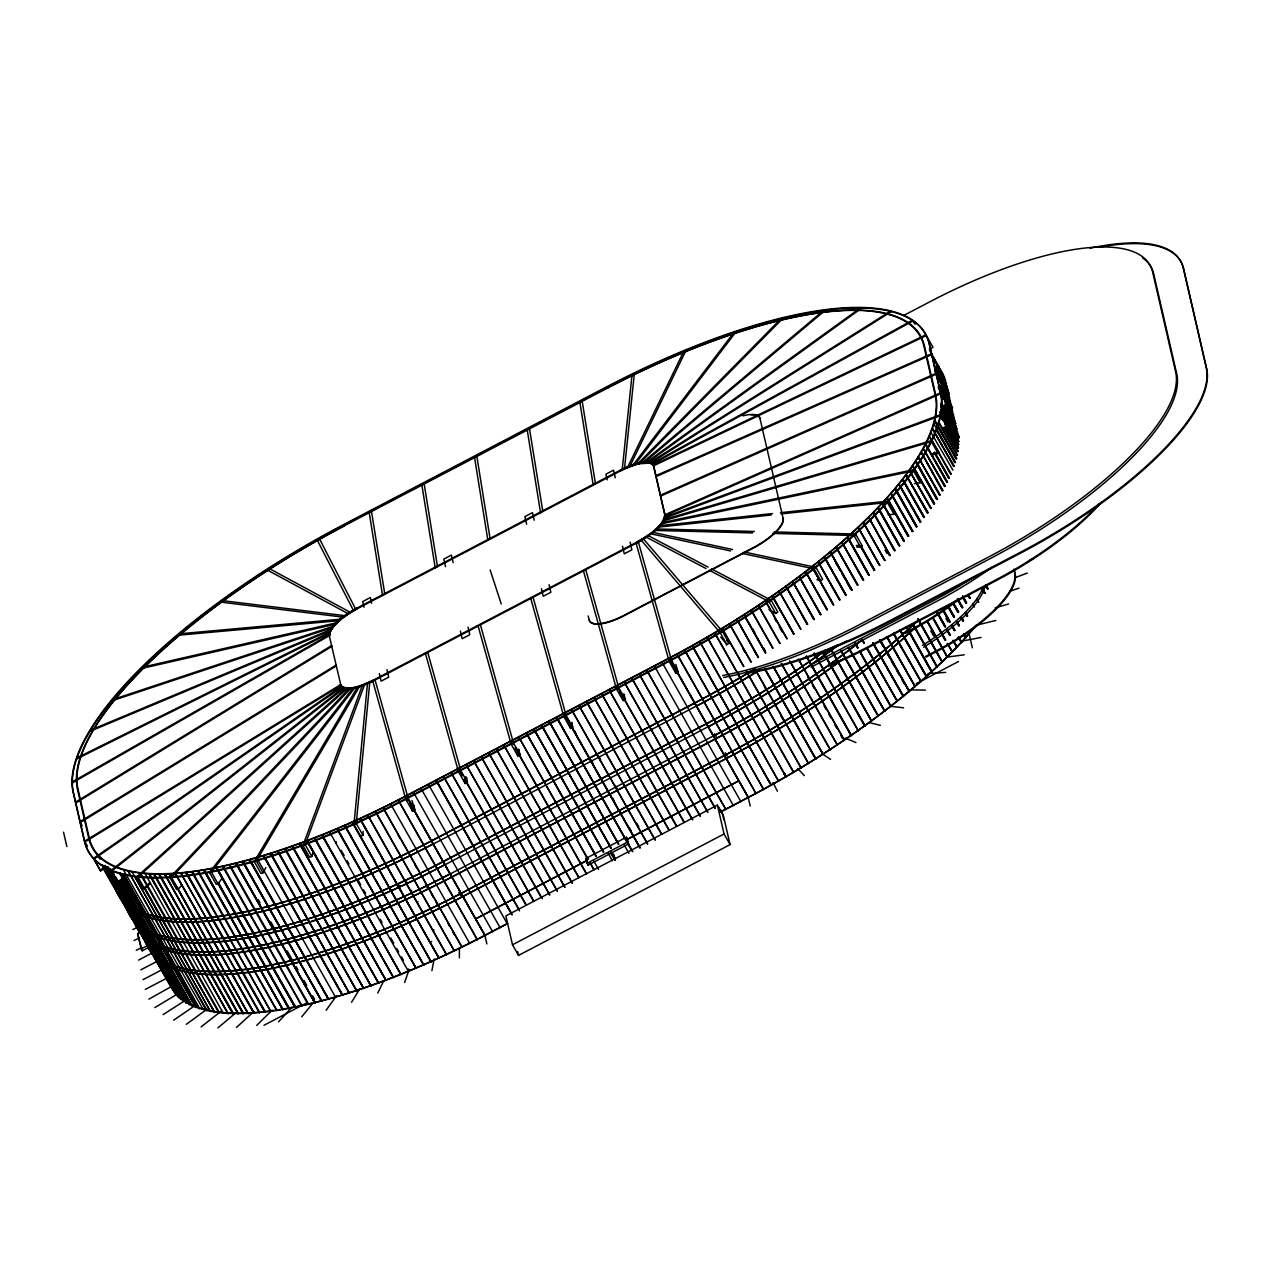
<?xml version="1.0" encoding="UTF-8"?>
<svg xmlns="http://www.w3.org/2000/svg" width="1271" height="1271" viewBox="0 0 1271 1271"><rect width="100%" height="100%" fill="white"/><g stroke="black" fill="none" stroke-linecap="round" stroke-linejoin="round"><path stroke-width="1.5" d="M459.387 957.826L459.387 948.087M375.263 811.486L454.398 951.058L375.533 811.359M360.646 836.286L362.934 835.269L363.156 831.329M356.245 823.449L369.75 682.686L367.462 683.719L353.958 824.466L356.245 823.449L362.934 835.269M367.605 815.124L446.455 954.823M359.9 818.953L439.035 958.255L360.201 818.54M431.902 970.71L434.11 959.033M940.651 415.633L940.858 414.568L665.162 516.9L664.971 517.964L940.651 415.633L947.34 427.453L941.684 429.328M947.34 427.453L940.858 414.568M352.242 822.401L431.123 961.829L352.56 822.003M344.616 825.769L423.736 965.086L344.87 825.657M934.582 421.098L956.666 458.577M935.234 420.701L956.634 458.688M336.99 829.042L416.125 968.359L337.339 828.628M934.201 424.419L955.585 462.406M302.927 845.437L305.151 844.611L364.459 684.958L362.251 685.784L302.927 845.437L309.616 857.258L311.824 856.432L313.031 852.682M329.523 831.901L408.404 971.314M335.957 842.88L336.354 841.736M407.959 970.138L408.356 968.995M404.639 982.467L409.167 969.423M953.727 466.473L932.342 428.47L954.346 466.219M321.865 835.285L401.001 974.603L322.119 835.174M930.912 432.347L952.916 470.095M314.35 838.256L393.486 977.574L314.747 837.827M306.899 841.116L386.019 980.434L307.296 840.687M377.773 993.032L383.763 980.704M932.04 440.401L664.431 519.489L663.843 520.713L931.436 441.625L932.04 440.401L938.729 452.222L938.125 453.445L932.374 454.939M299.479 843.865L378.599 983.198L299.892 843.436M946.816 482.424L925.463 444.421L947.499 482.074M254.264 861.579L256.345 860.975L359.391 686.737L357.31 687.341L254.264 861.579L260.952 873.399L263.033 872.796L265.846 867.553M292.123 846.518L371.005 985.931L292.552 846.073M945.211 486.38L923.254 448.599L945.274 486.253M284.831 849.044L363.697 988.473L285.069 848.964M942.875 490.495L921.459 452.635L942.796 490.638M351.543 1002.326L359.757 988.806M277.586 851.475L356.706 990.824L277.825 851.395M939.603 495.15L918.266 457.131L940.19 494.959M270.437 853.794L349.318 993.207L270.914 853.349M936.806 499.519L915.485 461.5L936.902 499.376M937.505 499.185L916.073 461.309L937.41 499.328M263.351 855.987L342.455 995.336L263.828 855.542M933.835 503.936L912.514 465.933L934.535 503.618M221.488 879.024L218.04 883.838L216.149 884.203L209.461 872.383L352.798 688.342L354.673 687.976L211.351 872.017L209.461 872.383M256.615 857.687L335.496 997.1M326.123 1010.254L336.481 995.86M930.69 508.416L909.369 470.413L931.262 508.257M913.515 470.874L914.485 469.523L662.795 522.429L653.739 531.882L637.264 542.685A34.539 11.407 -29.5 0 0 665.067 515.184L664.526 519.219L661.826 523.779L913.515 470.874L920.204 482.694L914.373 483.695M920.204 482.694L921.173 481.344M249.418 860.022L328.538 999.371L249.942 859.577M242.586 861.865L321.706 1001.23L243.111 861.42M923.842 517.535L902.537 479.517L923.953 517.392M903.093 479.374L924.398 517.392L902.41 479.675M235.866 863.581L314.954 1002.946L236.39 863.136M920.14 522.174L898.851 484.156L920.824 521.888M301.735 1016.784L314.302 1001.484M229.225 865.186L308.106 1004.598M916.28 526.845L894.991 488.827L916.407 526.687M916.963 526.559L895.531 488.7L916.82 526.718M222.695 866.647L301.783 1006.028M912.244 531.564L890.955 493.545L912.912 531.294M169.869 877.546L171.506 877.435L350.462 688.66L348.842 688.755L169.869 877.546L176.558 889.366L178.178 889.255L182.103 884.807M216.261 867.998L295.142 1007.426L216.833 867.569M888.556 501.886L886.745 498.296L908.177 536.155M908.701 536.044L887.285 498.184L908.558 536.203M963.545 634.42L965.483 637.867L963.688 634.261M964.212 634.165L966.024 637.756L964.069 634.324M278.524 1021.852L291.933 1007.252M781.077 513.913L887.412 502.474L888.715 501.044L780.426 512.69M888.159 514.691L894.101 514.294L895.404 512.864M211.351 872.017L288.835 1008.65L218.326 882.567M903.665 541.096L882.376 503.078L904.332 540.842M958.191 637.486L961.782 642.395L958.858 637.232M203.757 870.333L282.845 1009.714L204.345 869.888M899.121 545.91L877.848 507.892L899.28 545.752M899.789 545.672L878.356 507.796L899.63 545.831M952.678 640.584L957.238 647.225L954.314 642.062M197.688 871.302L276.76 1010.683M873.654 512.658L895.086 550.518M947.165 643.539L952.535 652.071L947.673 643.46M191.746 872.144L270.818 1011.541L192.35 871.715M256.71 1025.411L272.137 1010.143M890.224 555.395L868.792 517.535L890.05 555.554M926.734 620.868L947.181 657.012M947.022 657.171L942.812 648.337M136.696 876.895L138.015 877.054L346.888 688.723L345.569 688.58L136.696 876.895L143.385 888.715L149.088 883.202M150.407 883.345L144.703 888.874L143.385 888.715M185.916 872.859L264.988 1012.256L186.106 872.843M884.568 560.511L863.311 522.476L885.045 560.447M942.018 662.064L918.647 620.756M180.673 873.05L259.729 1012.447M180.863 873.034L259.3 1012.86M879.405 565.42L858.147 527.386L879.866 565.373M936.854 666.973L912.514 623.934M253.755 1013.321L175.319 873.495L254.2 1012.908M852.857 532.295L855.256 535.711M906.239 627.127L931.548 671.882L906.414 626.968M906.858 626.937L932.008 671.851L906.684 627.096M236.438 1027.445L253.946 1011.525M772.53 533.423L853.921 535.472L855.542 533.995L862.231 545.815L860.61 547.293L856.654 547.023M171.235 877.689L169.742 873.828M174.143 882.852L248.163 1013.67L177.527 887.603M868.649 575.255L847.407 537.22L868.824 575.096M869.269 575.08L847.852 537.204L869.094 575.239M899.804 630.337L926.734 676.633L900.44 630.146M243.063 1013.861L164.658 874.035L243.539 1013.448M863.057 580.196L841.815 542.161L863.486 580.18M842.069 542.32L863.676 580.021M893.243 633.546L921.125 681.574L893.863 633.371M237.947 1013.94L159.383 874.098L238.44 1013.527M857.337 585.137L836.096 547.102L857.75 585.137M836.334 547.261L857.941 584.962M886.554 636.771L914.977 686.515M887.158 636.596L915.215 686.69L886.745 636.596M123.7 877.165L117.647 882.281L118.616 882.678L124.669 877.578M217.849 1027.937L236.025 1012.669M153.95 874.464L232.99 1013.877L154.109 874.464M851.475 590.062L830.249 552.043L852.078 589.919M879.723 639.98L909.543 691.472L880.326 639.837M149.136 874.273L228.176 1013.702L149.295 874.273M228.017 1013.686L149.644 873.86M845.501 595.003L824.275 556.968L846.089 594.86M872.764 643.205L903.554 696.413L873.352 643.062M145.005 873.542L223.362 1013.368M839.384 599.928L818.174 561.909L839.972 599.801M866.663 648.131L897.437 701.354L867.235 648.003M111.927 870.857L344.044 688.215L343.075 687.802L110.958 870.46L118.616 882.678M140.001 873.511L218.882 1012.923M201.104 1026.889L221.297 1011.112M833.172 604.853L811.947 566.818L833.744 604.726M742.328 553.457L814.06 568.868L815.934 567.39L822.623 579.211L820.748 580.688L816.935 579.687M859.466 651.324L890.828 706.247M890.621 706.406L860.038 651.197M138.015 877.054L214.561 1012.352L144.973 888.016M826.817 609.762L805.607 571.728L827.183 609.81M805.75 571.95L827.389 609.651M848.25 647.622L884.838 711.204L848.806 647.511M134.996 876.99L210.541 1011.684L132.073 871.827M820.367 614.64L799.157 576.621L820.923 614.544M840.83 650.8L878.388 716.097L841.37 650.688M105.461 867.346L100.695 870.889L100.107 870.238L104.873 866.695M206.553 1010.842L128.101 871L207.109 1010.445M813.821 619.517L792.611 581.483L814.361 619.422M830.376 648.782L871.493 720.911M830.916 648.687L871.588 721.134L830.583 648.607M186.329 1024.315L207.157 1009.095M123.732 870.444L203.296 1009.492M807.149 624.363L785.955 586.328L807.689 624.283M864.614 725.916L822.734 651.896M778.98 591.317L800.698 629.272M123.7 874.162L199.102 1008.809L123.017 874.527M858.37 730.666L814.266 653.119M93.419 858.418L341.438 686.451L342.042 687.103L94.006 859.069L93.419 858.418L100.107 870.238M793.549 633.959L772.133 596.099L794.057 633.911M196.211 1007.204L120.252 872.955M850.998 735.512L806.211 656.344M709.52 570.361L769.05 601.628L771.132 600.214L777.82 612.034L775.739 613.464L768.923 609.556M173.634 1020.2L196.56 1004.535M765.19 600.849L786.876 638.836M121.746 880.183L192.366 1006.267L121.158 880.581M844.564 740.23L798.538 659.22M758.167 605.568L779.838 643.571M119.633 880.453L189.268 1004.821L119.045 880.835M837.525 744.965L790.546 662.223M751.066 610.255L772.72 648.258M186.249 1003.184L110.291 868.919M830.424 749.652L781.49 663.462M743.9 614.894L765.317 652.754M163.101 1014.623L186.503 999.626M773.356 666.369L822.988 754.45L773.324 666.671M758.088 657.345L736.894 619.327L758.517 657.345M106.716 866.79L181.086 999.705L105.048 865.392M815.537 758.898L764.904 669.388M729.347 624.013L750.97 662.048M178.671 997.703L104.667 866.886M808.658 763.458L754.91 668.625M75.609 802.08L331.715 645.509M75.815 802.954L331.906 646.367M80.105 821.622L336.211 665.051M336.418 665.909L80.311 822.496L82.218 825.864M340.707 684.592L84.617 841.164L87.477 846.232M341.581 686.372C352.019 691.424 363.967 684.132 373.61 680.017L636.93 542.097C647.511 535.409 662.811 528.275 664.733 514.596L653.469 465.742C645.144 456.432 629.717 466.536 620.359 470.159L357.024 608.078C346.443 614.767 331.143 621.884 329.221 635.579L340.914 685.45L84.807 842.038L73.464 792.754A335.973 111.038 -29.5 0 1 343.933 525.193L607.252 387.274A335.973 111.038 -29.5 0 1 929.498 344.377L940.858 393.66L665.162 515.613L653.802 466.33L652.706 464.392L649.259 462.803L890.224 311.316L891.368 311.586L650.402 463.089L638.058 463.82L623.68 469.237L357.358 608.666C346.792 614.783 334.861 621.567 329.713 633.212L76.657 758.962L77.054 757.818L330.11 632.068L329.554 636.167A34.539 11.407 -29.5 0 1 357.358 608.666M721.992 628.51L743.583 666.544M801.286 767.954L746.585 671.39M722.468 631.465L643.619 539.079L641.41 540.413L720.244 632.799L722.468 631.465L729.157 643.285L726.265 644.905M154.84 1007.585L178.528 993.366M714.572 632.942L736.147 670.993M175.255 993.159L103.475 867.807M793.851 772.403L714.826 632.799M783.905 774.42L785.383 773.562M707.105 637.311L786.129 776.931L707.359 637.168M103.316 866.87L173.492 990.872L103.475 868.268M699.606 641.633L778.599 781.252L699.844 641.49M148.882 999.149L171.315 986.566M692.06 645.875L771.29 785.367L692.298 645.732M913.102 320.864L652.468 464.153L651.689 463.629L912.308 320.34L915.009 324.232M684.481 650.053L763.696 789.561L684.719 649.91M676.871 654.168L756.07 793.676L677.125 654.025M903.665 315.494L929.8 301.815A232.371 76.8 -29.5 0 1 1152.67 272.153L1175.659 371.958A232.371 76.8 -29.5 0 1 988.6 557L859.72 624.506A232.371 76.8 -29.5 0 1 722.643 675.552M343.933 525.94L343.853 526.194A330.222 109.147 -29.5 0 0 78.008 789.164L77.515 789.482A330.794 109.338 -29.5 0 1 343.806 526.003L607.173 388.275A330.222 109.147 -29.5 0 1 923.906 346.125L924.43 345.903A330.794 109.338 -29.5 0 0 607.141 388.084M407.912 799.809L406.164 795.996A330.794 109.338 -29.5 0 1 88.763 838.288L89.272 838.018A330.222 109.147 -29.5 0 0 405.989 795.868L669.324 657.949A330.222 109.147 -29.5 0 0 935.154 394.979L935.663 394.661M148.58 947.483L142.241 950.803L141.176 948.913L137.618 933.518L140.795 931.865M405.91 796.123L669.499 658.076A330.794 109.338 -29.5 0 0 935.663 394.709M413.488 792.421L492.624 931.707M421.019 788.481L500.154 927.766M428.534 784.541L507.415 923.953M512.022 914.85L436.255 780.219L511.292 913.007M596.067 855.812L526.289 733.065L595.861 856.177M603.582 851.872L533.82 729.125L603.391 852.237M610.906 848.297L541.589 725.058L611.113 847.932M618.437 844.357L549.12 721.118L618.627 843.992M631.417 850.092L556.634 717.178L632.593 851.427M566.882 718.766L564.165 713.238L640.171 847.741M654.501 666.195L733.383 805.607M662.016 662.255L740.898 801.667M672.216 663.605L669.499 658.076L748.428 797.727L674.17 667.053M134.043 940.556L139.317 937.791M405.814 799.3L671.422 660.189L638.407 542.097L372.8 681.208L405.814 799.3L412.503 811.136L414.791 809.929L414.028 806.259M136.299 950.327L141.574 947.562M410.803 806.815L413.996 805.147M516.137 751.654L519.331 749.969M621.471 696.476L624.665 694.808M141.176 948.913L147.515 945.592M425.467 653.628L458.481 771.719L465.17 783.54L467.458 782.348L465.758 776.66M478.118 626.047L511.149 744.139L517.837 755.959L520.125 754.767L518.409 749.08M530.785 598.45L563.816 716.558L570.504 728.378L572.792 727.187L571.648 723.39M623.743 693.902L625.443 699.59L623.171 700.798L616.483 688.977L583.453 570.87M636.12 543.289L669.15 661.381L675.838 673.201L678.11 672.009L675.838 664.431M138.555 960.098L152.615 952.726M140.795 969.868L156.619 961.575M143.051 979.639L162.386 969.503M145.307 989.41L166.406 978.352M117.568 892.385A330.794 109.338 -29.5 0 0 431.377 840.846L694.697 702.927A330.794 109.338 -29.5 0 0 754.1 669.166M115.645 889.7A331.366 109.528 -29.5 0 0 431.425 841.037L694.744 703.117A331.366 109.528 -29.5 0 0 754.259 669.293M116.773 891.241A331.366 109.528 -29.5 0 0 433.157 844.103L696.444 705.993A330.794 109.338 -29.5 0 0 759.2 670.167M814.679 656.869L837.319 645.017M815.076 657.584L818.556 655.757M822.051 653.93L846.422 641.172M809.992 665.257L935.392 599.578A157.429 52.032 -29.5 0 0 973.141 577.527M811.057 667.148L936.457 601.469A157.429 52.032 -29.5 0 0 992.889 566.612M131.993 917.408A330.794 109.338 -29.5 0 0 443.086 861.547L706.422 723.628A330.794 109.338 -29.5 0 0 824.99 650.387M126.75 908.876A331.366 109.528 -29.5 0 0 443.134 861.738L706.469 723.819A331.366 109.528 -29.5 0 0 825.244 650.45M127.942 910.37A331.366 109.528 -29.5 0 0 444.882 864.82L708.154 726.71A330.794 109.338 -29.5 0 0 837.78 645.318M903.236 633.673L910.211 630.019A104.19 34.428 -29.5 0 0 956.189 600.42M905.381 633.466L910.608 630.734A104.19 34.428 -29.5 0 0 959.589 598.705M133.153 919.584A331.366 109.528 -29.5 0 0 450.093 874.035L713.381 735.925A330.794 109.338 -29.5 0 0 861.484 640.25M140.684 932.771A330.794 109.338 -29.5 0 0 451.793 876.911L715.112 738.991A330.794 109.338 -29.5 0 0 843.181 658.775M135.441 924.239A331.366 109.528 -29.5 0 0 451.825 877.117L715.16 739.182A331.366 109.528 -29.5 0 0 843.436 658.839M147.261 944.877A330.794 109.338 -29.5 0 0 461.071 893.322L724.391 755.403A330.794 109.338 -29.5 0 0 915.279 622.679M144.735 940.651A331.366 109.528 -29.5 0 0 461.119 893.513L724.438 755.594A331.366 109.528 -29.5 0 0 917.011 621.344M149.835 949.421A330.794 109.338 -29.5 0 0 462.803 896.405L726.138 758.469A330.794 109.338 -29.5 0 0 915.644 627.048M145.927 942.145A331.366 109.528 -29.5 0 0 462.851 896.595L726.186 758.676A331.366 109.528 -29.5 0 0 916.026 627M925.51 656.471L935.949 651.006A97.851 32.347 -29.5 0 0 1014.735 573.078L1013.845 569.233M925.908 657.186L936.362 651.705A97.851 32.347 -29.5 0 0 1015.132 573.777L1014.242 569.948M264.05 1025.236L306.247 1003.137M916.248 683.639L958.445 661.54M585.788 858.513L626.412 837.239L627.477 839.13L628.589 843.944L587.98 865.217L585.788 858.513L587.98 865.217M586.725 860.483L475.561 918.933L586.773 860.674M625.888 839.972L738.832 780.807L625.92 840.163M586.9 863.327L627.524 842.053L626.412 837.239M717.4 805.099L505.858 915.898L512.499 944.766L518.52 955.411L730.078 844.595L723.421 815.728L717.4 805.099L724.057 833.967L730.078 844.595M175.366 992.397A330.222 109.147 -29.5 0 0 484.871 935.281L507.463 923.445M720.403 811.931L748.206 797.362A330.222 109.147 -29.5 0 0 975.985 625.284M484.791 935.535L507.622 923.588M720.435 812.121L748.365 797.489A330.794 109.338 -29.5 0 0 975.254 626.587M410.056 802.875L485.093 935.647L413.758 810.135M725.852 809.548L646.669 670.024L725.805 809.309M512.499 944.766L724.057 833.967M477.435 939.619L398.268 800.079L477.181 939.746M390.61 803.971L469.762 943.511M382.936 807.768L462.072 947.324L383.191 807.641M132.851 929.546L138.189 926.956M925.923 334.797L653.262 465.011L653.659 465.774L926.321 335.56L925.923 334.797L933.009 347.38L929.371 348.969M405.942 882.551L406.942 882.09M410.612 890.828L411.613 890.351M416.952 902.029L417.952 901.568M433.03 930.451L434.031 929.975M398.919 885.792L399.92 885.331M430.694 941.954L431.695 941.493M431.123 961.829L352.305 822.115M655.963 475.672L931.659 353.719M656.154 476.546L931.85 354.593M660.459 495.213L936.155 373.261M660.666 496.071L936.362 374.135M664.971 514.755L940.667 392.803L947.546 405.481L942.049 407.705M344.934 825.356L423.736 965.086M1029.637 560.352L1033.291 558.843M939.174 386.559L942.844 385.081L943.05 385.955L939.38 387.433M941.843 406.847L947.356 404.623M322.246 834.856L401.001 974.603M1014.401 577.908L1027.333 573.078M371.005 985.931L292.314 846.168M921.459 452.635L942.192 490.844M285.276 848.615L363.697 988.473M941.89 428.263L947.546 426.389M1009.682 591.285L1019.056 588.155M278.063 851.03L356.706 990.824M349.318 993.207L270.675 853.429M342.709 994.955L263.605 855.605M995.193 607.872L1008.523 603.995M931.039 454.208L938.729 452.222M976.557 625.157L995.813 620.47M229.765 864.741L308.646 1004.154M223.251 866.218L301.91 1005.679M295.714 1006.982L216.626 867.6M295.142 1007.426L216.483 867.966M961.702 641.156L981.037 637.454M289.407 1008.205L218.119 882.598M288.835 1008.65L217.961 882.964M198.276 870.873L276.967 1010.318M868.792 517.535L889.573 555.618M946.577 657.171L964.276 654.803M186.535 872.43L265.417 1011.859M772.546 513.548L660.316 525.622L658.998 527.052L771.227 514.977M175.319 873.495L254.009 1012.923M927.973 673.566L945.703 672.407M169.281 874.241L171.41 877.673M248.163 1013.67L175.303 884.568M164.658 874.035L243.365 1013.448M158.907 874.512L238.265 1013.527M909.559 689.867L925.415 690.121M754.307 531.453L657.028 528.99L655.407 530.468L752.686 532.914M774.15 531.945L855.542 533.995M233.483 1013.48L154.427 874.051M856.304 545.418L862.231 545.815M889.938 706.231L903.586 707.804M219.406 1012.526L140.525 873.098M732.573 549.501L653.072 532.422L651.197 533.899L730.698 550.963M744.202 551.995L815.934 567.39M868.824 722.516L880.39 725.328M772.641 596.051L793.835 634.07M770.544 611.303L771.894 611.875M845.12 738.038L855.987 742.566M708.09 567.104L648.56 535.822L646.478 537.252L706.009 568.518M711.601 568.947L771.132 600.214M823.243 754.307L773.118 666.528M822.321 753.846L830.567 759.375M183.532 1001.484L107.574 867.219M181.689 999.34L106.621 866.743M97.708 856.289L100.202 859.291M797.68 768.415L804.321 775.644M726.647 640.266L729.157 643.285M720.673 637.057L726.933 644.619L720.244 632.799M340.882 685.482C350.033 693.791 364.38 684.354 373.944 680.605A34.539 11.407 -29.5 0 1 340.819 685.021M171.887 988.393L103.094 868.252M929.514 350.224L943.59 375.215M930.865 352.988L944.75 377.837M931.055 354.132L937.934 366.255M930.833 354.021L936.727 364.427M936.918 364.999L945.719 380.585M932.199 356.786L934.201 360.313M937.267 366.048L944.115 378.186M936.727 366.127L946.482 383.445M935.996 366.334L947.149 386.305M936.457 368.304L946.307 385.717M934.805 365.889L947.785 389.085M935.154 366.811L947.801 389.18M934.487 367.049L949.119 392.961M948.468 392.056L934.821 367.859L938.538 366.413L938.348 365.54M935.154 369.925L948.802 394.105M934.503 369.019L949.135 394.931M934.836 371.068L948.468 395.17M934.868 371.164L949.787 397.807M938.443 379.203L950.454 400.683M941.033 385.431L950.93 403.225M939.984 385.526L952.535 407.721M940.016 385.621L952.567 407.816M940.318 387.576L951.931 408.15M939.682 386.702L952.265 408.976M939.047 387.035L951.629 409.31M938.443 386.257L952.916 411.852M938.745 388.195L952.265 412.09M938.157 387.417L953.758 415.045M939.476 391.182L954.426 417.921M941.112 395.789L943.066 399.221M945.004 402.669L955.093 420.796M955.728 423.577L945.02 404.639L955.76 423.672M945.354 406.688L955.125 424.006M944.703 405.799L956.412 426.548M944.067 406.116L956.761 428.597M943.447 405.322L957.079 429.423M942.78 405.56L956.428 429.646M941.16 402.939L957.746 432.283M941.461 404.941L958.08 434.348M940.762 404.162L959.271 436.97M940.953 405.211L959.303 437.637M941.096 406.212L958.636 437.288M941.128 407.213L958.668 438.304M941.461 409.262L958.032 438.622M941.303 410.374L958.827 441.355M941.303 410.485L958.827 441.466M940.667 410.692L958.191 441.768M940.302 411.915L958.795 444.612L940.286 412.011M939.65 412.217L958.159 445.025M940.063 415.252L942.987 420.415M944.925 423.863L958.572 447.964L944.925 423.974M940.047 415.379L942.971 420.542M946.244 427.612L957.921 448.377M958.127 451.412L944.496 427.31L958.112 451.523M943.86 427.596L957.476 451.809M938.999 422.242L957.476 455.066M938.363 422.528L956.841 455.352M937.521 426.15L955.999 458.974M936.489 429.852L954.998 462.549M936.457 429.979L954.966 462.676M932.342 428.47L953.774 466.346M951.28 474.051L929.292 436.303L950.66 474.29M931.436 441.625L938.125 453.445M934.836 452.269L949.453 478.087M934.296 452.365L948.897 478.198M934.217 452.508L948.833 478.325M926.003 444.342L947.419 482.202M923.254 448.599L944.591 486.602M918.266 457.131L939.682 495.007M986.185 585.248L988.139 588.68M986.089 585.391L988.044 588.838M985.597 585.438L987.551 588.87M985.502 585.581L987.456 589.013M983.214 589.68L985.168 593.128M913.007 465.901L934.423 503.761M983.119 589.823L985.073 593.271M912.514 465.933L933.947 503.793M982.642 589.855L984.58 593.303M982.531 589.998L984.485 593.446M909.369 470.413L930.801 508.273M928.037 512.642L906.048 474.941L927.925 512.801M976.732 598.705L978.67 602.152M976.621 598.863L978.559 602.311M927.465 512.801L906.048 474.941L927.353 512.96M968.343 594.701L970.297 598.133M968.232 594.844L970.17 598.291M967.787 594.844L969.725 598.291M967.66 595.003L969.614 598.434M972.537 603.598L974.476 607.045M962.703 595.892L966.596 602.772M899.28 484.172L920.697 522.031M962.576 596.051L966.468 602.931M898.851 484.156L920.268 522.016M963.116 597.751L966.039 602.915M962.989 597.91L965.912 603.074M957.857 598.863L962.735 607.459M965.642 612.622L967.596 616.07M957.73 599.006L962.592 607.617M965.515 612.781L967.469 616.228M957.317 598.991L962.179 607.586M965.102 612.749L967.056 616.197M958.159 600.865L962.052 607.745M964.975 612.908L966.913 616.356M953.822 603.582L958.684 612.193L953.679 603.741M961.607 617.356L963.561 620.788M891.352 493.577L912.785 531.453M961.464 617.499L963.418 620.947M890.955 493.545L912.371 531.405M953.282 603.693L958.143 612.304M961.067 617.468L963.021 620.915M953.139 603.852L958.016 612.463M960.94 617.627L962.878 621.074M948.627 606.617L954.473 616.943M957.397 622.107L959.351 625.554M948.484 606.775L954.33 617.102M957.254 622.266L959.208 625.713M948.102 606.728L953.949 617.055M956.872 622.218L958.811 625.666M890.51 505.334L908.034 536.314M947.959 606.887L953.806 617.213M956.729 622.377L958.668 625.825M887.412 502.474L894.101 514.294M943.273 609.699L950.088 621.741M952.043 625.189L954.966 630.352M882.757 503.141L904.174 541.001M943.13 609.858L949.945 621.9M951.9 625.348L954.823 630.511M958.715 637.391L961.639 642.554M882.376 503.078L903.808 540.938M942.764 609.794L949.58 621.837M954.442 630.448L951.518 625.284L954.299 630.607M958.35 637.327L961.257 642.49M942.605 609.953L949.437 621.996M945.894 618.326L947.832 621.773M937.76 612.797L945.56 626.571M947.499 630.003L950.422 635.166M937.617 612.956L945.402 626.73M947.356 630.162L950.263 635.325M953.186 640.489L957.079 647.384M937.251 612.876L945.052 626.651M946.99 630.098L949.914 635.262M952.837 640.425L956.729 647.304M937.108 613.035L944.893 626.81M946.847 630.257L949.755 635.421M933.057 617.642L945.719 640.028M873.495 512.817L894.927 550.677M932.898 617.817L945.56 640.187M947.515 643.634L952.376 652.23M873.161 512.721L894.419 550.756M932.564 617.722L945.068 640.266M927.226 620.804L940.858 644.905M927.067 620.963L947.515 657.107M885.077 550.073L887.031 553.505M930.817 630.893L933.724 636.056M918.313 618.818L942.494 662M863.311 522.476L884.727 560.352M917.837 618.866L942.192 661.905M913.15 623.727L937.331 666.925M858.147 527.386L879.58 565.245M912.689 623.775L937.029 666.798M861.103 546.037L874.734 570.139M860.912 546.196L874.543 570.298M860.642 546.069L874.273 570.171M860.467 546.228L874.098 570.329M853.921 535.472L860.61 547.293M900.249 630.321L926.543 676.792M899.995 630.178L926.289 676.649M893.434 633.387L920.951 681.733M830.456 552.218L851.888 590.078M880.12 639.996L909.337 691.631M830.249 552.043L851.681 589.903M879.913 639.821L909.13 691.456M836.08 563.339L839.972 570.218M841.91 573.666L844.834 578.829M846.772 582.261L850.664 589.14M879.866 640.727L882.773 645.89M885.696 651.054L889.589 657.933M891.527 661.365L894.45 666.528M896.405 669.96L899.312 675.123M902.235 680.287L904.189 683.719M824.466 557.159L845.882 595.019M873.161 643.221L903.347 696.572M824.275 556.968L845.692 594.844M872.97 643.031L903.157 696.397M862.374 639.392L864.328 642.824M818.174 561.909L839.766 599.96M861.992 639.361L864.121 642.999M866.87 647.972L897.231 701.513M861.786 639.52L863.74 642.967M814.06 568.868L820.748 580.688M855.161 642.602L858.084 647.765M811.947 566.818L833.538 604.901M854.795 642.554L857.877 647.924M859.673 651.165L890.987 706.454M854.589 642.713L857.512 647.876M848.456 647.463L884.632 711.363M799.157 576.621L820.716 614.703M841.037 650.625L878.166 716.256M792.611 581.483L814.139 619.581M823.274 651.816L865.138 725.836M785.955 586.328L807.466 624.442M822.957 651.737L864.916 725.995M779.202 591.158L800.921 629.113M814.028 653.278L858.147 730.825M806.72 656.297L851.506 735.464M806.434 656.186L851.284 735.623M769.05 601.628L775.739 613.464M765.428 600.69L787.114 638.678M798.569 659.49L844.325 740.389M774.436 618.183L776.374 621.63M779.298 626.778L782.221 631.941M807.514 676.649L809.468 680.096M812.376 685.26L814.33 688.691M824.053 705.882L826.007 709.329M828.914 714.493L830.869 717.924M834.761 724.804L836.699 728.251M840.592 735.115L842.546 738.562M758.406 605.425L780.076 643.412M789.577 660.777L837.303 745.124M751.304 610.096L772.959 648.099M781.252 663.605L830.185 749.811M752.829 628.986L754.783 632.434M763.537 647.908L765.476 651.356M744.139 614.735L765.778 652.754M744.123 615.037L765.539 652.897M765.349 669.404L815.982 758.898M736.894 619.327L758.279 657.504M765.142 669.245L815.744 759.057M729.602 623.87L751.209 661.905M754.672 668.768L808.42 763.601M742.852 648.75L744.806 652.214M764.348 686.753L766.302 690.201M780.95 716.097L782.904 719.561M722.23 628.351L743.837 666.401M746.331 671.533L801.048 768.097M737.943 674.25L793.612 772.546M692.409 645.954L771.29 785.367M714.588 733.78L716.526 737.212M725.28 752.702L727.234 756.134M671.422 660.189L678.11 672.009M748.428 797.727L669.293 658.442M718.544 807.307L720.498 810.739L720.292 809.881M715.414 808.324L639.138 673.964L715.16 808.467M707.883 812.264L631.623 677.904L707.582 812.153M700.305 815.966L624.093 681.844L700.051 816.109M625.443 699.59L618.755 687.77L585.74 569.678M616.88 685.895L692.79 819.906M619.501 690.947L691.615 818.556M684.338 822.369L609.047 689.724L684.084 822.496M676.823 826.309L601.533 693.664L676.569 826.436M669.293 830.249L594.002 697.604L669.039 830.376M661.778 834.189L586.471 701.544L661.524 834.316M655.216 839.845L578.956 705.484L654.962 839.988M598.657 756.054L600.611 759.502M615.275 785.399L617.229 788.862M636.755 823.401L638.709 826.849M647.702 843.801L571.426 709.425L647.447 843.928M572.792 727.187L566.103 715.366L533.073 597.259M574.428 730.682L576.383 734.13M591.047 760.042L593.001 763.49M612.543 798.029L614.497 801.477M629.145 827.389L631.099 830.837M639.869 847.63L563.959 713.603M569.805 723.946L639.917 847.868M627.524 842.053L628.589 843.944M632.656 851.681L556.444 717.559M624.283 845.104L628.954 853.381M618.691 844.23L548.913 721.499M611.16 848.17L541.398 725.439M611.621 852.237L615.529 859.148M610.43 851.808L615.307 860.403M610.636 852.682L614.529 859.561M608.158 853L612.241 860.753M534.122 729.236L603.646 852.11M526.591 733.176L596.115 856.05M593.811 861.055L598.546 869.523M588.219 859.323L518.759 737.021L587.965 859.466M590.109 862.532L594.065 869.65M589.903 862.898L593.811 869.793M520.125 754.767L513.436 742.947L480.406 624.839M513.5 744.504L511.244 740.961M515.39 747.713L586.535 873.59M515.2 748.079L586.281 873.733M579.004 877.53L503.713 744.901L578.766 877.673M572.458 883.202L496.198 748.841L572.204 883.329M564.944 887.142L488.668 752.782L564.689 887.269M557.413 891.082L481.153 756.722L557.111 890.971M549.835 894.784L473.622 760.662L549.58 894.911M542.32 898.724L466.107 764.602L541.144 897.374M467.458 782.348L460.769 770.528L427.739 652.42M462.787 775.532L458.577 768.542L462.533 775.66M464.678 778.726L533.868 901.187M464.423 778.869L533.613 901.314M526.353 905.127L451.046 772.482L526.099 905.254M518.822 909.067L443.531 776.422L519.537 910.91M511.959 914.612L436.064 780.601M406.164 795.996L408.118 799.427M409.135 801.397L405.973 796.361M409.85 802.684L485.093 935.647M458.752 892.29L460.706 895.737M398.268 835.444L400.222 838.892M414.807 864.677L416.761 868.125M431.346 893.91L433.3 897.358M436.207 902.521L438.161 905.953M447.885 923.143L449.839 926.591M452.746 931.754L454.7 935.186M425.515 884.568L427.453 888M367.859 814.997L446.709 954.696M359.947 818.667L439.035 958.255M337.085 828.724L416.125 968.359M341.216 850.331L344.139 855.494M347.062 860.658L349.001 864.089M357.755 879.564L360.678 884.727M363.601 889.891L365.54 893.322M380.14 919.124L382.078 922.555M390.833 938.03L393.756 943.193M396.679 948.357L398.617 951.788M401.541 956.952L403.479 960.399M314.493 837.923L393.486 977.574M307.058 840.767L385.923 980.195M307.137 841.021L386.019 980.434M305.151 844.611L311.824 856.432M299.654 843.531L378.599 983.198M256.345 860.975L263.033 872.796M249.704 859.641L328.585 999.07M249.656 859.959L328.538 999.371M242.888 861.484L321.77 1000.897M242.825 861.802L321.706 1001.23M258.124 899.487L260.078 902.934M270.771 921.84L276.617 932.167M287.31 951.089L293.156 961.4M296.079 966.564L298.018 969.995M303.848 980.322L306.772 985.47M312.618 995.797L314.557 999.228M236.168 863.2L315.049 1002.612M236.088 863.533L314.954 1002.946M204.138 869.92L283.02 1009.349M203.964 870.301L282.845 1009.714M171.506 877.435L178.178 889.255M144.592 888.445L214.704 1012.383M123.589 874.114L199.547 1008.38M120.141 872.907L196.099 1007.172M119.569 873.304L195.639 1007.601M111.864 870.254L113.913 873.765M115.756 877.149L186.948 1002.851M110.386 868.983L186.344 1003.232M109.242 868.617L184.231 1001.151L108.178 866.838M105.35 866.584L179.354 997.385L105.271 866.52M104.095 866.171L176.59 995.701L102.506 864.82M111.896 881.693L113.882 885.22M115.804 888.572L118.759 893.831M120.666 897.183L125.575 905.873M128.45 910.942L130.436 914.485M133.328 919.553L135.314 923.08M145.005 940.206L146.959 943.654M149.883 948.817L151.869 952.344M166.437 978.082L168.423 981.609M137.618 933.518L142.241 950.803M94.006 859.069L100.695 870.889M772.911 782.539L777.471 791.229M341.216 686.07L340.485 684.434A34.539 11.407 -29.5 0 0 373.61 680.017M490.129 569.932L501.267 603.995M674.694 669.42L675.838 673.201M569.36 724.581L570.504 728.378M516.693 752.178L517.837 755.959M464.026 779.759L465.17 783.54M411.947 800.46L414.791 809.929L408.102 798.109L375.072 680.017M411.375 807.339L412.503 811.136M924.398 345.807L935.678 394.757M923.906 346.125L935.154 394.979M968.788 632.354L972.347 647.781M748.015 796.536L750.192 806.021M713.381 735.925L713.412 736.116A331.366 109.528 -29.5 0 0 861.786 640.282M708.154 726.71L708.201 726.901A331.366 109.528 -29.5 0 0 838.05 645.366M721.674 810.326L723.866 819.811M696.444 705.993L696.492 706.183A331.366 109.528 -29.5 0 0 759.343 670.294M615.291 477.753L613.543 470.175L605.917 474.162L607.236 479.85M630.146 542.224L631.894 549.819L624.268 553.806L622.52 546.228M588.219 615.974L589.109 619.819A36.843 12.17 -29.5 0 0 624.442 615.116L753.322 547.61A36.843 12.17 -29.5 0 0 782.984 518.282M613.718 854.096L615.037 859.8M534.217 520.22L532.47 512.626L524.859 516.614L526.607 524.208M549.072 584.692L550.836 592.27L543.21 596.258L541.462 588.68M571.998 722.389L572.284 723.596M453.159 562.672L451.412 555.093L443.801 559.081L445.549 566.659M468.014 627.143L469.762 634.737L462.151 638.725L460.404 631.131M517.631 951.55L518.52 955.411M466.664 777.55L466.95 778.773M484.68 934.455L486.872 943.94M450.093 874.035L450.045 873.844A330.794 109.338 -29.5 0 1 136.235 925.399M444.882 864.82L444.834 864.63A330.794 109.338 -29.5 0 1 128.45 910.1M433.157 844.103L433.109 843.912A330.794 109.338 -29.5 0 1 122.016 899.773M371.656 603.232L370.354 597.545L362.728 601.533L364.046 607.22M386.956 669.61L388.704 677.189L381.078 681.177L379.33 673.598M78.008 789.164L89.272 838.018M77.499 789.386L88.779 838.336M63.55 832.171L66.87 846.613M582.07 400.46L595.495 483.933M579.783 401.668L593.207 485.141M529.403 428.057L542.828 511.514M527.115 429.248L540.54 512.721M476.736 455.638L490.161 539.111M474.448 456.829L487.873 540.302M424.069 483.218L437.494 566.691M421.781 484.41L435.222 567.883M371.402 510.799L384.827 594.272M369.114 512.006L382.555 595.464M1142.597 257.918A232.371 76.8 -29.5 0 1 1153.734 274.043L1176.739 373.849A232.371 76.8 -29.5 0 1 989.664 558.89L860.785 626.396A232.371 76.8 -29.5 0 1 723.707 677.443M985.12 585.756A97.851 32.347 -29.5 0 1 923.588 647.225M982.864 587.901A97.851 32.347 -29.5 0 1 922.524 645.334M751.129 414.87A36.843 12.17 -29.5 0 1 760.185 418.826M589.315 620.169A36.843 12.17 -29.5 0 0 624.649 615.466L753.528 547.96A36.843 12.17 -29.5 0 0 783.174 518.632L759.979 418.461A36.843 12.17 -29.5 0 0 742.884 415.855M129.292 913.102A330.794 109.338 -29.5 0 1 127.863 910.131M137.983 928.466A330.794 109.338 -29.5 0 1 136.569 925.495M134.821 922.428A330.794 109.338 -29.5 0 1 133.662 919.314M484.918 935.472A330.794 109.338 -29.5 0 1 173.825 991.332M171.108 987.027A330.794 109.338 -29.5 0 1 169.091 982.531M664.733 514.596A34.539 11.407 -29.5 0 1 636.93 542.097M620.359 470.159A34.539 11.407 -29.5 0 1 653.469 465.742M329.221 635.579A34.539 11.407 -29.5 0 1 357.024 608.078M620.693 470.747A34.539 11.407 -29.5 0 1 653.802 466.33M940.762 393.232A335.973 111.038 -29.5 0 1 670.278 660.793M406.958 798.712A335.973 111.038 -29.5 0 1 84.712 841.593M1099.796 247.051A232.371 76.8 -29.5 0 1 1183.666 268.785L1206.672 368.59A232.371 76.8 -29.5 0 1 1019.612 553.632L890.717 621.138A232.371 76.8 -29.5 0 1 746.061 673.487M1090.057 248.179A232.371 76.8 -29.5 0 1 1183.269 268.07L1206.274 367.875A232.371 76.8 -29.5 0 1 1019.199 552.933L890.32 620.423A232.371 76.8 -29.5 0 1 745.648 672.788M1101.703 501.934A157.429 52.032 -29.5 0 1 995.781 580.815L866.886 648.321A157.429 52.032 -29.5 0 1 828.215 666.306M1098.7 504.19A157.429 52.032 -29.5 0 1 995.368 580.116L866.488 647.606A157.429 52.032 -29.5 0 1 827.818 665.591M72.336 781.887L72.336 782.857L329.443 635.579L329.443 634.61L72.336 781.887M632.037 374.738L622.202 469.952L624.49 468.84L634.34 373.61L632.037 374.738M683.719 351.4L627.524 467.474L629.796 466.536L685.975 350.462L683.719 351.4M90.67 730.094L89.891 731.381L330.889 630.432L331.683 629.145L90.67 730.094M733.86 332.557L632.736 465.44L634.88 464.725L736.004 331.842L733.86 332.557M112.785 699.543L111.626 700.941L332.97 627.35L334.114 625.968L112.785 699.543M780.934 318.799L637.645 463.915L639.631 463.438L782.92 318.322L780.934 318.799M142.686 667.132L141.224 668.578L335.862 624.061L337.339 622.599L142.686 667.132M179.513 633.8L177.749 635.278L339.484 620.645L341.248 619.168L179.513 633.8M823.513 310.537L642.125 462.962L643.889 462.723L825.276 310.299L823.513 310.537M222.107 600.595L220.121 602.041L343.742 617.213L345.728 615.768L222.107 600.595M860.324 308.011L646.033 462.58L647.511 462.612L861.802 308.043L860.324 308.011M269.182 568.502L267.037 569.885L348.492 613.877L350.637 612.495L269.182 568.502M319.323 538.523L317.067 539.778L353.592 610.731L355.848 609.46L319.323 538.523M606.918 386.686L343.599 524.605A335.973 111.038 -29.5 0 0 73.114 792.151L84.379 841.005A335.973 111.038 -29.5 0 0 406.625 798.124L669.944 660.205A335.973 111.038 -29.5 0 0 940.429 392.644L929.165 343.79A335.973 111.038 -29.5 0 0 606.918 386.686"/></g></svg>
